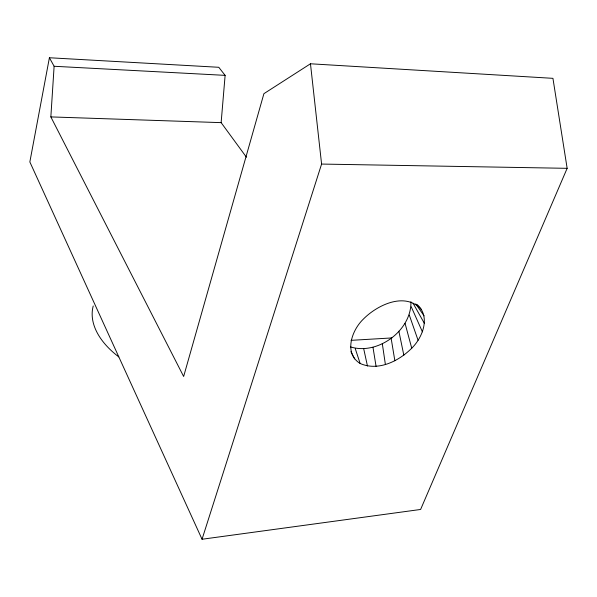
<?xml version="1.0" encoding="UTF-8"?>
<svg xmlns="http://www.w3.org/2000/svg" width="597" height="597" viewBox="0 0 597 597"><rect width="100%" height="100%" fill="white"/><g stroke="black" fill="none" stroke-linecap="round" stroke-linejoin="round"><path stroke-width="0.9" d="M49.402 57.752L29.85 161.959L202.047 539.248L420.609 509.465L567.15 168.324L552.934 78.334L310.47 63.782L263.904 93.677L183.645 376.483L50.849 116.908L54.118 66.274L49.402 57.752L218.778 67.289L225.121 75.364L221.136 122.639L246.449 157.227M350.409 346.857C377.655 355.558 411.691 330.395 410.937 301.709M421.191 309.313C404.908 291.44 376.841 305.194 363.021 319.447C351.745 330.425 343.633 353.379 360.14 363.483C378.282 371.506 398.751 361.17 411.736 348.208C422.877 337.223 430.758 316.567 417.019 304.44M202.047 539.248L321.589 164.063L310.47 63.782M351.021 340.342L391.848 337.939M321.589 164.063L567.15 168.324M50.849 116.908L221.136 122.639M54.118 66.274L225.121 75.364M415.713 303.873L424.071 315.835M413.064 303.224L424.474 323.522M350.894 351.655L354.633 358.924M411.251 306.806L422.415 331.85M409.296 315.059L418.072 340.26M355.237 348.573L360.14 363.483M405.064 323.38L411.736 348.208M363.76 349.006L367.453 366.013M398.871 331.231L403.833 355.193M391.11 338.118L394.863 360.775M372.976 347.305L376.073 366.379M382.296 343.588L385.408 364.588M118.818 356.916A87.475 51.484 15.2 0 1 93.229 305.962"/></g></svg>
